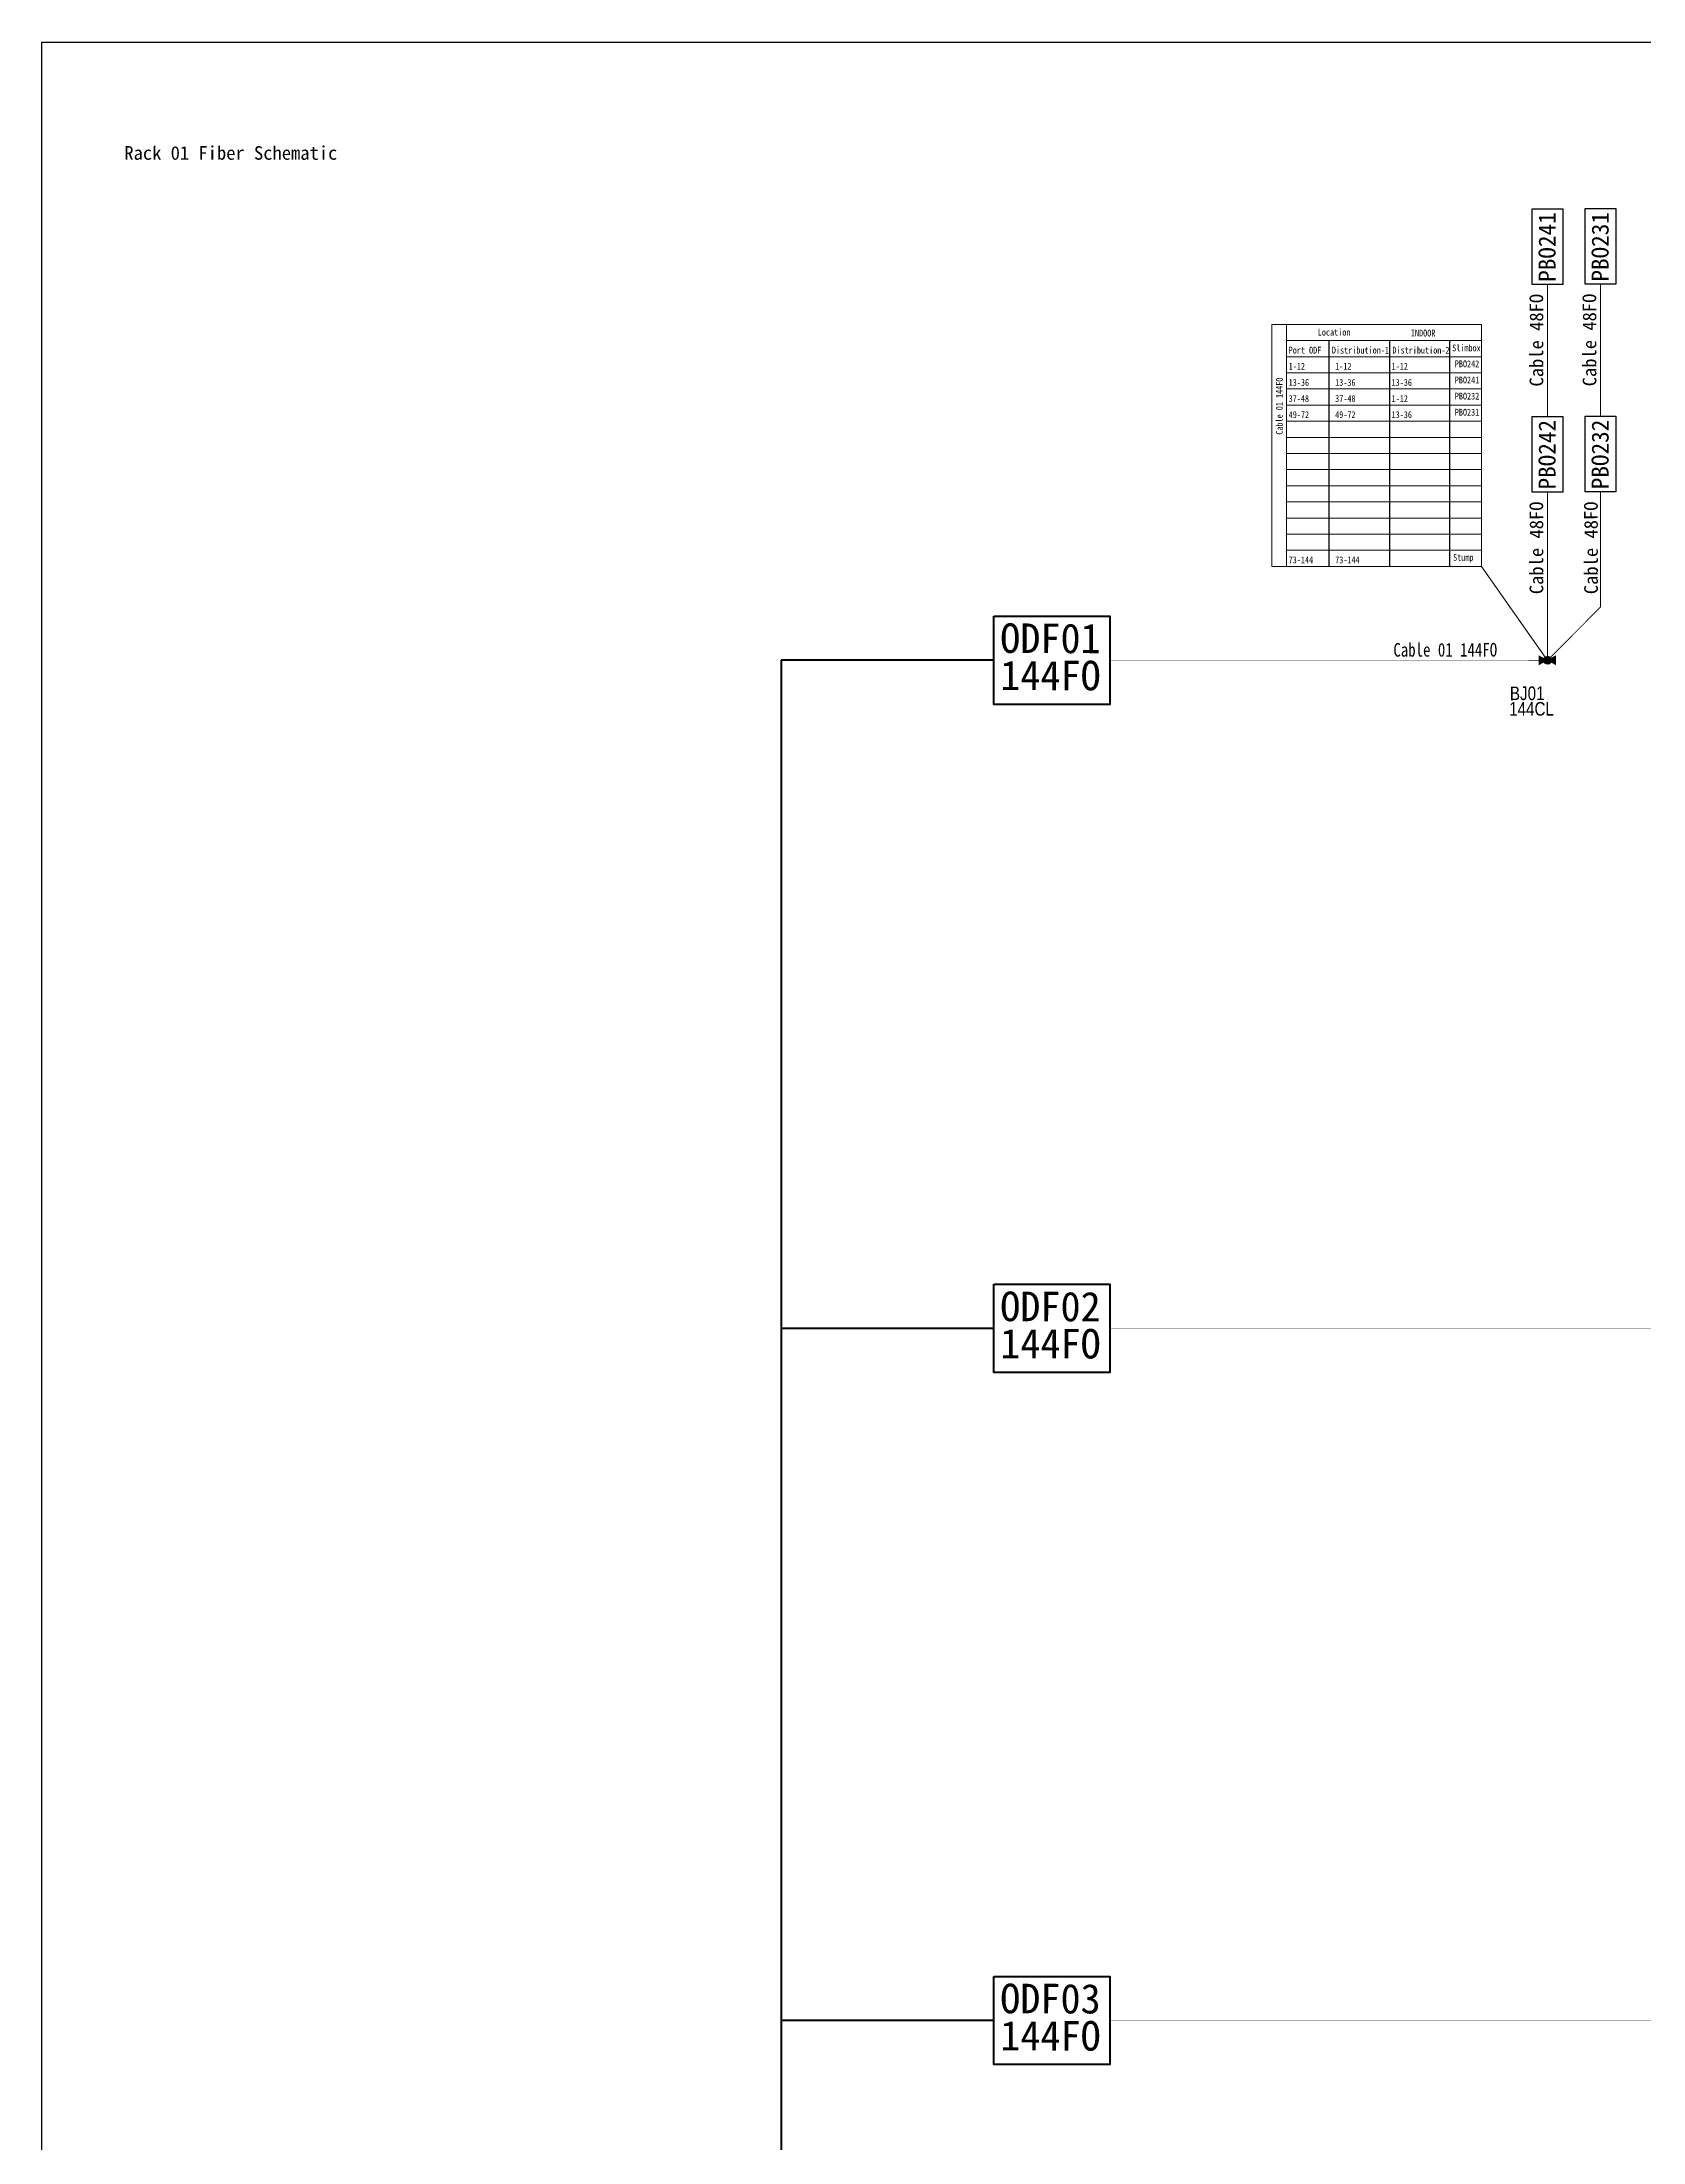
# Model space of a CAD drawing. Header units: metres. Extents: x 617888 to 618695, y 3705043 to 3706972.
# Drawn here: x 617899 to 618369, y 3705941 to 3706558 of the extents above; entities that cross this region are included whole.
import ezdxf
from ezdxf.enums import TextEntityAlignment as Align

# ---------------------------------------------------------------- set-up
doc = ezdxf.new("R2010")
doc.units = ezdxf.units.M
doc.header["$MEASUREMENT"] = 0
doc.layers.get('0').update_dxf_attribs({"linetype": 'CONTINUOUS', "lineweight": 100})
for name, color, linetype in [('144C New Closure', 1, 'CONTINUOUS'), ('72C New Closure', 1, 'CONTINUOUS'), ('BOEDER', 7, 'CONTINUOUS'), ('Slimbox', 200, 'CONTINUOUS'), ('Slimbox 24fo', 3, 'CONTINUOUS')]:
    doc.layers.add(name, color=color, linetype=linetype)
for name, color, linetype, lineweight in [('BOM', 7, 'CONTINUOUS', 20), ('MICRO CABLE 144FO', 3, 'CONTINUOUS', 20), ('MICRO CABLE 48FO', 6, 'CONTINUOUS', 20)]:
    doc.layers.add(name, color=color, linetype=linetype, lineweight=lineweight)
doc.styles.add('ARIAL', font='arial.ttf')
doc.styles.get("Standard").update_dxf_attribs({"font": 'simhei.ttf'})

# ---------------------------------------------------------------- blocks, each defined once
blk = doc.blocks.new('接头盒')
at = {"lineweight": 25}
h = blk.add_hatch(color=1, dxfattribs=at)
h.dxf.hatch_style = 1
edge = h.paths.add_edge_path()
edge.add_line((-0.01350191328674555, -0.01189679279923439), (-3.966604248387739, 2.307636873330921))
edge.add_line((-3.96660424862057, 2.307636873796582), (-3.967981518013403, -2.329081624746323))
edge.add_line((-3.967981518711895, -2.329081625677645), (-0.01350191433448344, -0.01189679279923439))
h.paths.add_polyline_path([(3.940977688413113, 2.305288042407483), (-0.01350191328674555, -0.01189679279923439), (3.939600418321788, -2.331430456135422)])
h = blk.add_hatch(color=1, dxfattribs=at)
h.dxf.hatch_style = 1
edge = h.paths.add_edge_path()
edge.add_ellipse((-0.01350191328674555, -0.01189679279923439), major_axis=(-0.1384492102381355, 1.756311644420711), ratio=0.9999999991495315, start_angle=134.9999999756359, end_angle=314.9999999756359)
edge.add_ellipse((-0.01350191328674555, -0.01189679279923439), major_axis=(-0.1384492102415786, 1.756311644464393), ratio=0.9999999989676317, start_angle=314.9999999704248, end_angle=494.9999999704247)
at = {"color": 1, "lineweight": 25}
for centre, major_axis, ratio, start_param, end_param in [((0, 0), (0.5440116346666728, 1.675664083197367), 0.9999999982998536, 5.497787142932065, 11.78097245011165), ((0.02316248463466763, -0.03989777248352766), (-0.1310596609574089, 1.662570759756673), 0.9999999983375599, 5.497787142950918, 11.7809724501305)]:
    blk.add_ellipse(centre, major_axis=major_axis, ratio=ratio, start_param=start_param, end_param=end_param, dxfattribs=at)
blk = doc.blocks.new('S001')
at = {"layer": 'Slimbox'}
blk.add_lwpolyline([(-8.543613829709102, -4.522775597488589), (-8.543613829709102, 4.522775601737294), (13.68552282676228, 4.522775601737294), (13.68552282676228, -4.522775597488589)], close=True, dxfattribs=at)
blk.add_attdef('S001', (-7.758433358016191, -2.392232945114529), '', height=5, dxfattribs=at)

msp = doc.modelspace()

# ---------------------------------------------------------------- linework, layer by layer
at = {"color": 7, "lineweight": -3, "ltscale": 3}
for p, q in [((618276.7141066485, 3706403.907349798), (618276.7141066478, 3706470.220225299)), ((618294.4979161914, 3706403.907349798), (618294.4979161907, 3706470.220225299)), ((618312.1610221277, 3706403.907349798), (618312.161022127, 3706470.220225299))]:
    msp.add_line(p, q, dxfattribs=at)
for p, q in [((618115.7726824112, 3706376.371229528), (618115.7726824114, 3705072.838548442)), ((618178.1771599738, 3706376.371229528), (618115.7726824112, 3706376.371229528)), ((618178.1771599738, 3706180.196034893), (618115.7726824112, 3706180.196034893)), ((618178.1771599739, 3705976.99811151), (618115.7726824114, 3705976.998111509))]:
    msp.add_line(p, q)
at = {"color": 0}
for points in [[(618178.1771599738, 3706389.321906938), (618212.2843291134, 3706389.321906938), (618212.2843291134, 3706363.420552117), (618178.1771599738, 3706363.420552117)], [(618178.1771599738, 3706193.146712304), (618212.2843291134, 3706193.146712304), (618212.2843291134, 3706167.245357482), (618178.1771599738, 3706167.245357482)], [(618178.1771599739, 3705989.948788921), (618212.2843291136, 3705989.948788921), (618212.2843291136, 3705964.047434099), (618178.1771599739, 3705964.047434099)]]:
    msp.add_lwpolyline(points, close=True, dxfattribs=at)
at = {"layer": 'BOEDER'}
msp.add_lwpolyline([(617898.7197091982, 3706557.88449046), (618695.2076534114, 3706557.88449046), (618695.2076534114, 3705043.447166901), (617898.7197091982, 3705043.447166901)], close=True, dxfattribs=at)
at = {"layer": 'BOM'}
msp.add_line((618321.4112989008, 3706403.907349798), (618340.7685102741, 3706376.322309867), dxfattribs=at)
for points in [[(618259.8884000794, 3706474.956859264), (618264.1278851329, 3706474.956859264), (618264.1278851331, 3706403.907349798), (618259.8884000792, 3706403.907349798)], [(618264.1278851329, 3706470.220225299), (618321.4112989007, 3706470.220225299), (618321.4112989007, 3706474.956859264), (618264.1278851329, 3706474.956859264)], [(618264.1278851329, 3706465.483591335), (618321.4112989007, 3706465.483591335), (618321.4112989007, 3706470.220225299), (618264.1278851329, 3706470.220225299)], [(618264.1278851329, 3706460.746957371), (618321.4112989007, 3706460.746957371), (618321.4112989007, 3706465.483591335), (618264.1278851329, 3706465.483591335)], [(618264.1278851329, 3706456.010323406), (618321.4112989007, 3706456.010323406), (618321.4112989007, 3706460.746957371), (618264.1278851329, 3706460.746957371)], [(618264.1278851329, 3706451.273689442), (618321.4112989007, 3706451.273689442), (618321.4112989007, 3706456.010323406), (618264.1278851329, 3706456.010323406)], [(618264.1278851329, 3706446.537055477), (618321.4112989007, 3706446.537055477), (618321.4112989007, 3706451.273689442), (618264.1278851329, 3706451.273689442)], [(618264.1278851329, 3706441.800421513), (618321.4112989007, 3706441.800421513), (618321.4112989007, 3706446.537055477), (618264.1278851329, 3706446.537055477)], [(618264.1278851329, 3706437.063787549), (618321.4112989007, 3706437.063787549), (618321.4112989007, 3706441.800421513), (618264.1278851329, 3706441.800421513)], [(618264.1278851329, 3706432.327153584), (618321.4112989007, 3706432.327153584), (618321.4112989007, 3706437.063787549), (618264.1278851329, 3706437.063787549)], [(618264.1278851329, 3706427.59051962), (618321.4112989007, 3706427.59051962), (618321.4112989007, 3706432.327153584), (618264.1278851329, 3706432.327153584)], [(618264.127885133, 3706422.853885656), (618321.4112989008, 3706422.853885656), (618321.4112989008, 3706427.59051962), (618264.127885133, 3706427.59051962)], [(618264.127885133, 3706418.117251691), (618321.4112989008, 3706418.117251691), (618321.4112989008, 3706422.853885656), (618264.127885133, 3706422.853885656)], [(618264.127885133, 3706413.380617727), (618321.4112989008, 3706413.380617727), (618321.4112989008, 3706418.117251691), (618264.127885133, 3706418.117251691)], [(618264.127885133, 3706408.643983763), (618321.4112989008, 3706408.643983763), (618321.4112989008, 3706413.380617727), (618264.127885133, 3706413.380617727)], [(618264.127885133, 3706403.907349798), (618321.4112989008, 3706403.907349798), (618321.4112989008, 3706408.643983763), (618264.127885133, 3706408.643983763)]]:
    msp.add_lwpolyline(points, close=True, dxfattribs=at)
at = {"layer": 'MICRO CABLE 144FO', "const_width": 0.1}
for points in [[(618212.2843291134, 3706376.371229528), (618340.7685106195, 3706376.346976673)], [(618212.2843291134, 3706180.196034893), (618469.2526921256, 3706180.147529184)], [(618212.2843291136, 3705976.99811151), (618469.2526921257, 3705976.949605802)]]:
    msp.add_lwpolyline(points, dxfattribs=at)
at = {"layer": 'MICRO CABLE 48FO', "lineweight": -3, "const_width": 0.31249755}
for points in [[(618340.7687546284, 3706447.947845438), (618340.7688496504, 3706454.733899521), (618340.7688496503, 3706486.753199906)], [(618356.3468886326, 3706448.021436267), (618356.3469836547, 3706454.807490351), (618356.3469836545, 3706486.826790736)], [(618340.768510242, 3706376.320013904), (618356.3468886323, 3706393.772999225), (618356.3468886326, 3706425.792299611)], [(618340.768510242, 3706376.320013904), (618340.7687546285, 3706393.772999225), (618340.7687546284, 3706425.79229961)]]:
    msp.add_lwpolyline(points, dxfattribs=at)

# ---------------------------------------------------------------- block references
at = {"layer": '144C New Closure', "linetype": 'ByBlock', "xscale": 0.6520512326424562, "yscale": 0.6520512326482222, "zscale": 0.6520512326801752, "rotation": 0.2388802459904529}
msp.add_blockref('接头盒', (618340.7532991598, 3706376.37292887), dxfattribs=at)
at = {"layer": 'Slimbox'}
ref = msp.add_blockref('S001', (618340.7688496524, 3706495.223222907), dxfattribs=dict(at, rotation=90))
ref.add_attrib('S001', 'PBO241', (618343.1610825976, 3706487.464789548), dxfattribs={"layer": 'Slimbox 24fo', "height": 5, "rotation": 90})
ref = msp.add_blockref('S001', (618356.3469836566, 3706495.296813736), dxfattribs=dict(at, rotation=90))
ref.add_attrib('S001', 'PBO231', (618358.7392166018, 3706487.538380378), dxfattribs={"layer": 'Slimbox 24fo', "height": 5, "rotation": 90})
ref = msp.add_blockref('S001', (618340.7687546305, 3706434.262322611), dxfattribs=dict(at, rotation=90))
ref.add_attrib('S001', 'PBO242', (618343.1609875757, 3706426.503889252), dxfattribs={"layer": 'Slimbox 24fo', "height": 5, "rotation": 90})
ref = msp.add_blockref('S001', (618356.3468886347, 3706434.33591344), dxfattribs=dict(at, rotation=90))
ref.add_attrib('S001', 'PBO232', (618358.7391215799, 3706426.577480082), dxfattribs={"layer": 'Slimbox 24fo', "height": 5, "rotation": 90})

# ---------------------------------------------------------------- texts
at = {"lineweight": -3}
for p in [(618337.5354404274, 3706470.332567616), (618353.1135744316, 3706470.406158446), (618337.5353454055, 3706409.37166732), (618353.5551851802, 3706409.37166732)]:
    msp.add_text('Cable 48FO', height=3.999969243747078, rotation=90.07520195328075, dxfattribs=at).set_placement(p, align=Align.MIDDLE_CENTER)
at = {"color": 7, "width": 0.8}
for s, rotation, p in [('Location', 359.9244349255375, (618273.3375896702, 3706471.698611841)), ('INDOOR', 359.9244349255375, (618300.6821252471, 3706471.427498111)), ('Slimbox', 359.9244349255375, (618312.8030065718, 3706467.083335671)), ('1-12', 359.9244349255375, (618264.7917067311, 3706461.682156282)), ('Port ODF', 359.9244349255375, (618264.7917067304, 3706466.418790246)), ('Distribution-1', 359.9244349255375, (618277.4716641009, 3706466.418790246)), ('1-12', 359.9244349255375, (618278.4369405746, 3706461.682156281)), ('1-12', 359.9244349255375, (618295.011220101, 3706461.682156281)), ('Distribution-2', 359.9244349255375, (618295.2554736432, 3706466.418790249)), ('PBO242', 359.9244349255375, (618313.5662084376, 3706462.401164114)), ('Cable 01 144FO', 89.92443492816871, (618263.0412120665, 3706442.598569946)), ('13-36', 359.9244349255375, (618264.7917067311, 3706456.945522317)), ('13-36', 359.9244349255375, (618278.4369405746, 3706456.945522317)), ('13-36', 359.9244349255375, (618295.011220101, 3706456.945522317)), ('PBO241', 359.9244349255375, (618313.5662084376, 3706457.664530149)), ('37-48', 359.9244349255375, (618264.7917067312, 3706452.216996228)), ('37-48', 359.9244349255375, (618278.4369405747, 3706452.216996228)), ('1-12', 359.9244349255375, (618295.0112201017, 3706452.208888352)), ('PBO232', 359.9244349255375, (618313.5662084376, 3706452.927896185)), ('49-72', 359.9244349255375, (618264.7917067312, 3706447.480362264)), ('49-72', 359.9244349255375, (618278.4369405747, 3706447.480362264)), ('13-36', 359.9244349255375, (618295.0112201017, 3706447.472254388)), ('PBO231', 359.9244349255375, (618313.5662084376, 3706448.19126222)), ('Stump', 359.9244349255375, (618313.0784012744, 3706405.563435887)), ('73-144', 359.9244349255375, (618264.7917067315, 3706404.842548709)), ('73-144', 359.9244349255375, (618278.436940575, 3706404.842548709))]:
    msp.add_text(s, height=2, rotation=rotation, dxfattribs=at).set_placement(p)
at = {"color": 0}
for s, p in [('ODF01', (618180.0740771253, 3706378.523826372)), ('144FO', (618180.0895291347, 3706367.618044611)), ('ODF02', (618180.0740771253, 3706182.348631737)), ('144FO', (618180.0895291347, 3706171.442849976)), ('ODF03', (618180.0740771254, 3705979.150708355)), ('144FO', (618180.0895291348, 3705968.244926594))]:
    msp.add_text(s, height=8.673173789591443, rotation=359.8415641420958, dxfattribs=at).set_placement(p)
at = {"color": 7, "width": 0.8}
msp.add_text('Cable 01 144FO', height=4, rotation=0.07520195181851047, dxfattribs=at).set_placement((618310.7797667808, 3706379.44677255), align=Align.MIDDLE_CENTER)
at = {"layer": '144C New Closure', "style": 'ARIAL', "width": 0.8}
msp.add_text('BJ01', height=3.999999999999999, rotation=0.2388802483556567, dxfattribs=at).set_placement((618329.74528832, 3706364.648358569, -9.551812458256805))
at = {"layer": '72C New Closure', "style": 'ARIAL', "width": 0.8}
msp.add_text('144CL', height=3.999999999999999, rotation=0.2388802483556567, dxfattribs=at).set_placement((618329.5194662545, 3706360.072595676, -9.551812458256805))
at = {"layer": 'BOEDER', "lineweight": 20}
msp.add_text('Rack 01 Fiber Schematic', height=3.99752318373463, dxfattribs=at).set_placement((617922.9010312131, 3706523.314973482))

doc.saveas('drawing.dxf')
